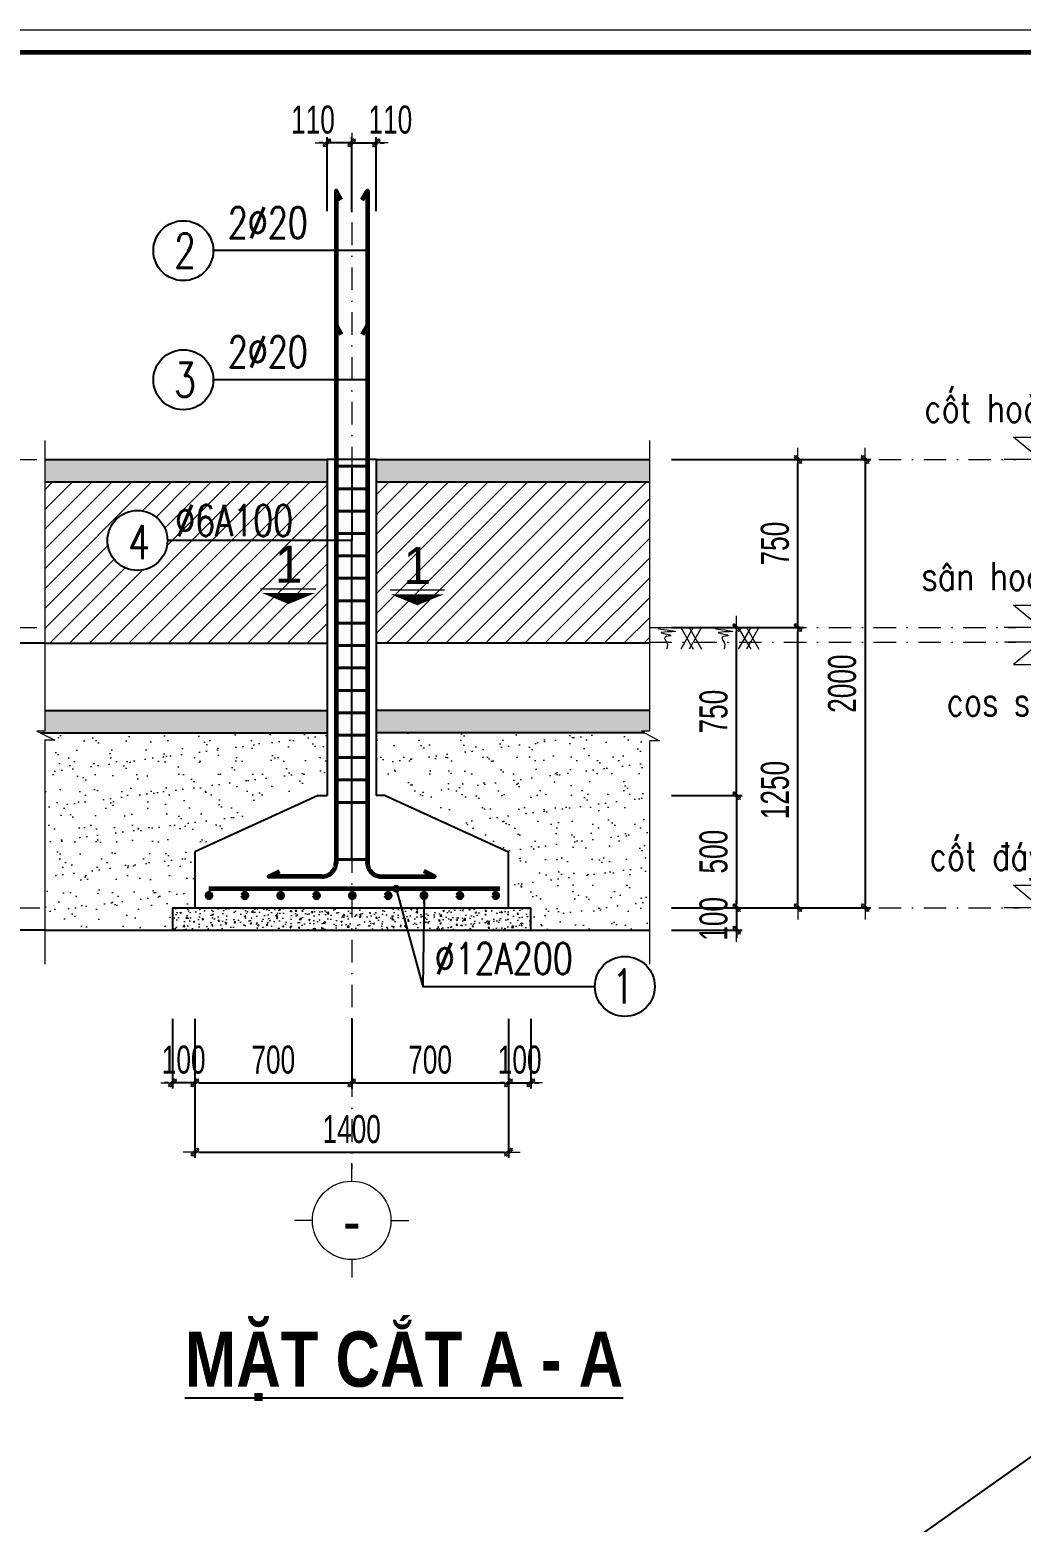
# Model space of a CAD drawing. Header units: millimetres. Extents: x -295047 to 304185, y -728047 to -308748.
# Drawn here: x -138531 to -134106, y -328334 to -321674 of the extents above; entities that cross this region are included whole.
import ezdxf
from ezdxf.enums import TextEntityAlignment as Align

# ---------------------------------------------------------------- set-up
doc = ezdxf.new("R2010")
doc.units = ezdxf.units.MM
doc.header["$MEASUREMENT"] = 0
doc.header["$PDMODE"] = 32
doc.linetypes.add('DASHDOT', pattern=[1, 0.5, -0.25, 0, -0.25])
doc.layers.get('Defpoints').update_dxf_attribs({"color": 1})
doc.layers.add('KCS_Plotter', color=11, linetype='Continuous', plot=False)
for name, color, linetype, lineweight in [('Khungten_LCDI', 7, 'Continuous', 5), ('LC Dim', 8, 'Continuous', 18), ('LC Hatch', 252, 'Continuous', 9), ('LC ISO', 153, 'Continuous', 13), ('LC Khac', 4, 'Continuous', 9), ('LC Net dam2', 6, 'Continuous', 40), ('LC Net dam3', 1, 'Continuous', 60), ('LC Net manh', 219, 'Continuous', 5), ('LC Net thay', 7, 'Continuous', 25), ('LC Net truc', 79, 'DASHDOT', 13), ('LC Text1', 3, 'Continuous', 20), ('LC Text2', 7, 'Continuous', 25)]:
    doc.layers.add(name, color=color, linetype=linetype, lineweight=lineweight)
doc.styles.add('HOATBIF', font='hoatbif.shx', dxfattribs={"width": 0.7})
doc.styles.add('Khungten', font='VHAVAN.TTF', dxfattribs={"width": 0.9, "height": 5000})
doc.styles.add('LC 1', font='VHAVANB.TTF')
doc.styles.add('LC 3', font='vnsimli.shx', dxfattribs={"width": 0.75})
doc.styles.add('LC3', font='VHARIALB.TTF', dxfattribs={"width": 0.8})
doc.styles.add('T1', font='Vnsimli.shx', dxfattribs={"width": 0.8})
doc.styles.add('Title', font='VHBLACK.TTF', dxfattribs={"width": 0.8})
doc.dimstyles.new('1-100(1-50)', dxfattribs={"dimscale": 50, "dimtxt": 2.5, "dimasz": 0.35, "dimexe": 0.5, "dimexo": 0, "dimgap": 0.8, "dimtad": 1, "dimdec": 0, "dimzin": 0, "dimdsep": 46, "dimtxsty": 'HOATBIF', "dimblk1": 'DOT', "dimblk2": 'DOT', "dimsah": 1, "dimcen": -1, "dimdle": 1, "dimclrd": 256, "dimclre": 256, "dimclrt": 4, "dimadec": 3, "dimazin": 2, "dimtfac": 0.333333, "dimtdec": 0, "dimtix": 1, "dimtmove": 2, "dimatfit": 3, "dimldrblk": 'DOT', "dimfxl": 1, "dimtvp": 0.833333, "dimtolj": 1, "dimtzin": 0, "dimarcsym": 0})

# ---------------------------------------------------------------- blocks, each defined once
blk = doc.blocks.new('TIEUDE1')
at = {"layer": 'LC Text2', "color": 7, "style": 'LC 1'}
blk.add_attdef('TIªU§Ò', text='', height=5, dxfattribs=at).set_placement((0, 0), align=Align.BOTTOM_CENTER)
blk.add_attdef('TL', text='', height=3, dxfattribs=at).set_placement((0, -2), align=Align.TOP_CENTER)
blk = doc.blocks.new('Caodo1')
at = {"layer": 'LC Text1'}
blk.add_hatch(color=256, dxfattribs=at).paths.add_polyline_path([(0, 200), (0, 0), (243, 200)])
for p, q in [((0, 0), (0, 200)), ((324, 0), (-324, 0))]:
    blk.add_line(p, q, dxfattribs=at)
blk.add_lwpolyline([(-243, 200), (243, 200), (0, 0), (0, 0)], close=True, dxfattribs=at)
at = {"layer": 'LC Text1', "style": 'T1', "width": 0.8}
blk.add_attdef('%%P0,00', text='', height=250, dxfattribs=at).set_placement((-39, 460), align=Align.MIDDLE_CENTER)
blk = doc.blocks.new('DOT')
at = {"layer": 'LC Dim'}
blk.add_line((-3, 0), (3, 0), dxfattribs=at)
at = {"layer": 'LC Dim', "color": 4}
blk.add_line((-1, -1), (1, 1), dxfattribs=at)
blk.add_lwpolyline([(0.5, 1), (-1, -0.5), (-0.5, -1), (1, 0.5)], close=True, dxfattribs=at)
blk = doc.blocks.new('*D496')
at = {"layer": 'Defpoints', "color": 0, "ltscale": 2, "transparency": 16777216}
for p in [(-137794.5, -326088.3), (-137094.5, -326088.3), (-137094.5, -326373)]:
    blk.add_point(p, dxfattribs=at)
at = {"layer": 'LC Dim', "lineweight": -2, "ltscale": 2, "transparency": 16777216}
for p, q in [((-137794.5, -326088.3), (-137794.5, -326398)), ((-137094.5, -326088.3), (-137094.5, -326398)), ((-137777, -326373), (-137112, -326373))]:
    blk.add_line(p, q, dxfattribs=at)
at = {"layer": 'LC Dim', "lineweight": -2, "ltscale": 2, "transparency": 16777216, "xscale": 17.5, "yscale": 17.5, "zscale": 17.5, "rotation": 180}
blk.add_blockref('DOT', (-137794.5, -326373), dxfattribs=at)
at = {"layer": 'LC Dim', "lineweight": -2, "ltscale": 2, "transparency": 16777216, "xscale": 17.5, "yscale": 17.5, "zscale": 17.5}
blk.add_blockref('DOT', (-137094.5, -326373), dxfattribs=at)
at = {"layer": 'LC Dim', "color": 4, "ltscale": 2, "transparency": 16777216, "insert": (-137444.5, -326270.5), "char_height": 125, "attachment_point": 5, "style": 'HOATBIF'}
blk.add_mtext('\\A1;700', dxfattribs=at)
blk = doc.blocks.new('_Dot')
at = {"color": 0, "linetype": 'ByBlock', "lineweight": -2}
blk.add_line((-0.5, 0), (-1, 0), dxfattribs=at)
at = {"color": 0, "linetype": 'ByBlock', "const_width": 0.5}
blk.add_lwpolyline([(-0.25, 0, 1), (0.25, 0, 1)], format="xyb", close=True, dxfattribs=at)
blk = doc.blocks.new('*D497')
at = {"layer": 'Defpoints', "color": 0, "ltscale": 2, "transparency": 16777216}
for p in [(-137094.5, -326088.3), (-136394.5, -326088.3), (-136394.5, -326373)]:
    blk.add_point(p, dxfattribs=at)
at = {"layer": 'LC Dim', "lineweight": -2, "ltscale": 2, "transparency": 16777216}
for p, q in [((-137094.5, -326088.3), (-137094.5, -326398)), ((-136394.5, -326088.3), (-136394.5, -326398)), ((-137077, -326373), (-136412, -326373))]:
    blk.add_line(p, q, dxfattribs=at)
at = {"layer": 'LC Dim', "lineweight": -2, "ltscale": 2, "transparency": 16777216, "xscale": 17.5, "yscale": 17.5, "zscale": 17.5, "rotation": 180}
blk.add_blockref('DOT', (-137094.5, -326373), dxfattribs=at)
at = {"layer": 'LC Dim', "lineweight": -2, "ltscale": 2, "transparency": 16777216, "xscale": 17.5, "yscale": 17.5, "zscale": 17.5}
blk.add_blockref('DOT', (-136394.5, -326373), dxfattribs=at)
at = {"layer": 'LC Dim', "color": 4, "ltscale": 2, "transparency": 16777216, "insert": (-136744.5, -326270.5), "char_height": 125, "attachment_point": 5, "style": 'HOATBIF'}
blk.add_mtext('\\A1;700', dxfattribs=at)
blk = doc.blocks.new('*D498')
at = {"layer": 'Defpoints', "color": 0, "ltscale": 2, "transparency": 16777216}
for p in [(-137794.5, -326088.3), (-136394.5, -326088.3), (-136394.5, -326682.9)]:
    blk.add_point(p, dxfattribs=at)
at = {"layer": 'LC Dim', "lineweight": -2, "ltscale": 2, "transparency": 16777216}
for p, q in [((-137794.5, -326088.3), (-137794.5, -326707.9)), ((-136394.5, -326088.3), (-136394.5, -326707.9)), ((-137777, -326682.9), (-136412, -326682.9))]:
    blk.add_line(p, q, dxfattribs=at)
at = {"layer": 'LC Dim', "lineweight": -2, "ltscale": 2, "transparency": 16777216, "xscale": 17.5, "yscale": 17.5, "zscale": 17.5, "rotation": 180}
blk.add_blockref('DOT', (-137794.5, -326682.9), dxfattribs=at)
at = {"layer": 'LC Dim', "lineweight": -2, "ltscale": 2, "transparency": 16777216, "xscale": 17.5, "yscale": 17.5, "zscale": 17.5}
blk.add_blockref('DOT', (-136394.5, -326682.9), dxfattribs=at)
at = {"layer": 'LC Dim', "color": 4, "ltscale": 2, "transparency": 16777216, "insert": (-137094.5, -326580.4), "char_height": 125, "attachment_point": 5, "style": 'HOATBIF'}
blk.add_mtext('\\A1;1400', dxfattribs=at)
blk = doc.blocks.new('*D499')
at = {"layer": 'Defpoints', "color": 0, "ltscale": 2, "transparency": 16777216}
for p in [(-137894.5, -326088.3), (-137794.5, -326088.3), (-137894.5, -326373)]:
    blk.add_point(p, dxfattribs=at)
at = {"layer": 'LC Dim', "lineweight": -2, "ltscale": 2, "transparency": 16777216}
for p, q in [((-137894.5, -326088.3), (-137894.5, -326398)), ((-137794.5, -326088.3), (-137794.5, -326398)), ((-137912, -326373), (-137929.5, -326373)), ((-137794.5, -326373), (-137894.5, -326373)), ((-137777, -326373), (-137759.5, -326373))]:
    blk.add_line(p, q, dxfattribs=at)
at = {"layer": 'LC Dim', "lineweight": -2, "ltscale": 2, "transparency": 16777216, "xscale": 17.5, "yscale": 17.5, "zscale": 17.5}
blk.add_blockref('DOT', (-137894.5, -326373), dxfattribs=at)
at = {"layer": 'LC Dim', "lineweight": -2, "ltscale": 2, "transparency": 16777216, "xscale": 17.5, "yscale": 17.5, "zscale": 17.5, "rotation": 180}
blk.add_blockref('DOT', (-137794.5, -326373), dxfattribs=at)
at = {"layer": 'LC Dim', "color": 4, "ltscale": 2, "transparency": 16777216, "insert": (-137844.5, -326270.5), "char_height": 125, "attachment_point": 5, "style": 'HOATBIF'}
blk.add_mtext('\\A1;100', dxfattribs=at)
blk = doc.blocks.new('*D500')
at = {"layer": 'Defpoints', "color": 0, "ltscale": 2, "transparency": 16777216}
for p in [(-136394.5, -326088.3), (-136294.5, -326088.3), (-136294.5, -326373)]:
    blk.add_point(p, dxfattribs=at)
at = {"layer": 'LC Dim', "lineweight": -2, "ltscale": 2, "transparency": 16777216}
for p, q in [((-136394.5, -326088.3), (-136394.5, -326398)), ((-136294.5, -326088.3), (-136294.5, -326398)), ((-136412, -326373), (-136429.5, -326373)), ((-136394.5, -326373), (-136294.5, -326373)), ((-136277, -326373), (-136259.5, -326373))]:
    blk.add_line(p, q, dxfattribs=at)
at = {"layer": 'LC Dim', "lineweight": -2, "ltscale": 2, "transparency": 16777216, "xscale": 17.5, "yscale": 17.5, "zscale": 17.5}
blk.add_blockref('DOT', (-136394.5, -326373), dxfattribs=at)
at = {"layer": 'LC Dim', "lineweight": -2, "ltscale": 2, "transparency": 16777216, "xscale": 17.5, "yscale": 17.5, "zscale": 17.5, "rotation": 180}
blk.add_blockref('DOT', (-136294.5, -326373), dxfattribs=at)
at = {"layer": 'LC Dim', "color": 4, "ltscale": 2, "transparency": 16777216, "insert": (-136344.5, -326270.5), "char_height": 125, "attachment_point": 5, "style": 'HOATBIF'}
blk.add_mtext('\\A1;100', dxfattribs=at)
blk = doc.blocks.new('*D501')
at = {"layer": 'Defpoints', "color": 0, "ltscale": 2, "transparency": 16777216}
for p in [(-136984.5, -322177.4), (-137094.5, -322482.7), (-136984.5, -322482.7)]:
    blk.add_point(p, dxfattribs=at)
at = {"layer": 'LC Dim', "lineweight": -2, "ltscale": 2, "transparency": 16777216}
for p, q in [((-137094.5, -322482.7), (-137094.5, -322152.4)), ((-136984.5, -322482.7), (-136984.5, -322152.4)), ((-137112, -322177.4), (-137129.5, -322177.4)), ((-137094.5, -322177.4), (-136984.5, -322177.4)), ((-136967, -322177.4), (-136949.5, -322177.4))]:
    blk.add_line(p, q, dxfattribs=at)
at = {"layer": 'LC Dim', "lineweight": -2, "ltscale": 2, "transparency": 16777216, "xscale": 17.5, "yscale": 17.5, "zscale": 17.5}
blk.add_blockref('DOT', (-137094.5, -322177.4), dxfattribs=at)
at = {"layer": 'LC Dim', "lineweight": -2, "ltscale": 2, "transparency": 16777216, "xscale": 17.5, "yscale": 17.5, "zscale": 17.5, "rotation": 180}
blk.add_blockref('DOT', (-136984.5, -322177.4), dxfattribs=at)
at = {"layer": 'LC Dim', "color": 4, "ltscale": 2, "transparency": 16777216, "insert": (-136921.8, -322074.9), "char_height": 125, "attachment_point": 5, "style": 'HOATBIF'}
blk.add_mtext('\\A1;110', dxfattribs=at)
blk = doc.blocks.new('*D502')
at = {"layer": 'Defpoints', "color": 0, "ltscale": 2, "transparency": 16777216}
for p in [(-137204.5, -322177.4), (-137204.5, -322482.7), (-137094.5, -322482.7)]:
    blk.add_point(p, dxfattribs=at)
at = {"layer": 'LC Dim', "lineweight": -2, "ltscale": 2, "transparency": 16777216}
for p, q in [((-137204.5, -322482.7), (-137204.5, -322152.4)), ((-137094.5, -322482.7), (-137094.5, -322152.4)), ((-137222, -322177.4), (-137239.5, -322177.4)), ((-137094.5, -322177.4), (-137204.5, -322177.4)), ((-137077, -322177.4), (-137059.5, -322177.4))]:
    blk.add_line(p, q, dxfattribs=at)
at = {"layer": 'LC Dim', "lineweight": -2, "ltscale": 2, "transparency": 16777216, "xscale": 17.5, "yscale": 17.5, "zscale": 17.5}
blk.add_blockref('DOT', (-137204.5, -322177.4), dxfattribs=at)
at = {"layer": 'LC Dim', "lineweight": -2, "ltscale": 2, "transparency": 16777216, "xscale": 17.5, "yscale": 17.5, "zscale": 17.5, "rotation": 180}
blk.add_blockref('DOT', (-137094.5, -322177.4), dxfattribs=at)
at = {"layer": 'LC Dim', "color": 4, "ltscale": 2, "transparency": 16777216, "insert": (-137267.2, -322074.9), "char_height": 125, "attachment_point": 5, "style": 'HOATBIF'}
blk.add_mtext('\\A1;110', dxfattribs=at)
blk = doc.blocks.new('*U491')
at = {"layer": 'LC Net dam2', "ltscale": 2}
blk.add_line((-70, 0), (70, 0), dxfattribs=at)
blk = doc.blocks.new('*U492')
at = {"layer": 'LC Net truc', "color": 0, "linetype": 'ByBlock', "lineweight": -2}
for p in [(0, 0), (0, -100), (0, -200), (0, -300), (0, -400), (0, -500), (0, -600), (0, -700), (0, -800), (0, -900), (0, -1000), (0, -1100)]:
    blk.add_blockref('*U491', p, dxfattribs=at)
at = {"layer": 'LC Net truc', "color": 0, "linetype": 'ByBlock', "lineweight": -2, "transparency": 16777216}
for p in [(0, -1200), (0, -1300), (0, -1400), (0, -1500)]:
    blk.add_blockref('*U491', p, dxfattribs=at)
blk = doc.blocks.new('theptron1')
at = {"layer": 'LC Net dam3'}
for p, q in [((-0.5, 0), (0.5, 0)), ((-0.35, 0.35), (0.35, -0.35)), ((0.35, 0.35), (-0.35, -0.35)), ((0, 0.5), (0, -0.5))]:
    blk.add_line(p, q, dxfattribs=at)
blk.add_circle((0, 0), 0.5, dxfattribs=at)
blk = doc.blocks.new('*U493')
at = {"layer": 'LC Dim', "xscale": 19.6923076923333, "yscale": 19.6923076923333, "zscale": 19.6923076923333}
blk.add_blockref('theptron1', (0, 0), dxfattribs=at)
blk = doc.blocks.new('*U494')
at = {"layer": 'LC Dim', "color": 0, "linetype": 'ByBlock', "lineweight": -2}
for p in [(0, 0), (160, 0), (320, 0), (480, 0), (640, 0), (800, 0), (960, 0), (1120, 0)]:
    blk.add_blockref('*U493', p, dxfattribs=at)
at = {"layer": 'LC Dim', "color": 0, "linetype": 'ByBlock', "lineweight": -2, "transparency": 16777216}
blk.add_blockref('*U493', (1280, 0), dxfattribs=at)
blk = doc.blocks.new('*D503')
at = {"layer": 'Defpoints', "color": 0, "ltscale": 2, "transparency": 16777216}
for p in [(-138701.6, -325591.5), (-138981.3, -325691.5), (-138464, -325691.5)]:
    blk.add_point(p, dxfattribs=at)
at = {"layer": 'LC Dim', "lineweight": -2, "ltscale": 2, "transparency": 16777216}
for p, q in [((-138981.3, -325574), (-138981.3, -325556.5)), ((-138701.6, -325591.5), (-139006.3, -325591.5)), ((-138981.3, -325591.5), (-138981.3, -325691.5)), ((-138464, -325691.5), (-139006.3, -325691.5)), ((-138981.3, -325709), (-138981.3, -325726.5))]:
    blk.add_line(p, q, dxfattribs=at)
at = {"layer": 'LC Dim', "lineweight": -2, "ltscale": 2, "transparency": 16777216, "xscale": 17.5, "yscale": 17.5, "zscale": 17.5}
for p, rotation in [((-138981.3, -325591.5), 270), ((-138981.3, -325691.5), 90)]:
    blk.add_blockref('DOT', p, dxfattribs=dict(at, rotation=rotation))
at = {"layer": 'LC Dim', "color": 4, "ltscale": 2, "transparency": 16777216, "insert": (-139237.5, -325645.6), "char_height": 125, "attachment_point": 5, "rotation": 90, "style": 'HOATBIF'}
blk.add_mtext('\\A1;100', dxfattribs=at)
blk = doc.blocks.new('*D505')
at = {"layer": 'Defpoints', "color": 0, "ltscale": 2, "transparency": 16777216}
for p in [(-138981.3, -324341.5), (-138582.5, -324341.5), (-138464, -324411.5)]:
    blk.add_point(p, dxfattribs=at)
at = {"layer": 'LC Dim', "lineweight": -2, "ltscale": 2, "transparency": 16777216}
for p, q in [((-138582.5, -324341.5), (-139006.3, -324341.5)), ((-138981.3, -324324), (-138981.3, -324306.5)), ((-138981.3, -324411.5), (-138981.3, -324341.5)), ((-138464, -324411.5), (-139006.3, -324411.5)), ((-138981.3, -324429), (-138981.3, -324446.5))]:
    blk.add_line(p, q, dxfattribs=at)
at = {"layer": 'LC Dim', "lineweight": -2, "ltscale": 2, "transparency": 16777216, "xscale": 17.5, "yscale": 17.5, "zscale": 17.5}
for p, rotation in [((-138981.3, -324341.5), 270), ((-138981.3, -324411.5), 90)]:
    blk.add_blockref('DOT', p, dxfattribs=dict(at, rotation=rotation))
at = {"layer": 'LC Dim', "color": 4, "ltscale": 2, "transparency": 16777216, "insert": (-139083.8, -324350.5), "char_height": 125, "attachment_point": 5, "rotation": 90, "style": 'HOATBIF'}
blk.add_mtext('\\A1;70', dxfattribs=at)
blk = doc.blocks.new('*D512')
at = {"layer": 'Defpoints', "color": 0, "ltscale": 2, "transparency": 16777216}
for p in [(-135667.4, -325591.5), (-135667.4, -325691.5), (-135376.1, -325691.5)]:
    blk.add_point(p, dxfattribs=at)
at = {"layer": 'LC Dim', "lineweight": -2, "ltscale": 2, "transparency": 16777216}
for p, q in [((-135376.1, -325574), (-135376.1, -325556.5)), ((-135667.4, -325591.5), (-135351.1, -325591.5)), ((-135376.1, -325591.5), (-135376.1, -325691.5)), ((-135667.4, -325691.5), (-135351.1, -325691.5)), ((-135376.1, -325709), (-135376.1, -325726.5))]:
    blk.add_line(p, q, dxfattribs=at)
at = {"layer": 'LC Dim', "lineweight": -2, "ltscale": 2, "transparency": 16777216, "xscale": 17.5, "yscale": 17.5, "zscale": 17.5}
for p, rotation in [((-135376.1, -325591.5), 270), ((-135376.1, -325691.5), 90)]:
    blk.add_blockref('DOT', p, dxfattribs=dict(at, rotation=rotation))
at = {"layer": 'LC Dim', "color": 4, "ltscale": 2, "transparency": 16777216, "insert": (-135478.6, -325641.5), "char_height": 125, "attachment_point": 5, "rotation": 90, "style": 'HOATBIF'}
blk.add_mtext('\\A1;100', dxfattribs=at)
blk = doc.blocks.new('*D513')
at = {"layer": 'Defpoints', "color": 0, "ltscale": 2, "transparency": 16777216}
for p in [(-135667.4, -325091.5), (-135667.4, -325591.5), (-135376.1, -325591.5)]:
    blk.add_point(p, dxfattribs=at)
at = {"layer": 'LC Dim', "lineweight": -2, "ltscale": 2, "transparency": 16777216}
for p, q in [((-135667.4, -325091.5), (-135351.1, -325091.5)), ((-135376.1, -325109), (-135376.1, -325574)), ((-135667.4, -325591.5), (-135351.1, -325591.5))]:
    blk.add_line(p, q, dxfattribs=at)
at = {"layer": 'LC Dim', "lineweight": -2, "ltscale": 2, "transparency": 16777216, "xscale": 17.5, "yscale": 17.5, "zscale": 17.5}
for p, rotation in [((-135376.1, -325091.5), 90), ((-135376.1, -325591.5), 270)]:
    blk.add_blockref('DOT', p, dxfattribs=dict(at, rotation=rotation))
at = {"layer": 'LC Dim', "color": 4, "ltscale": 2, "transparency": 16777216, "insert": (-135478.6, -325341.5), "char_height": 125, "attachment_point": 5, "rotation": 90, "style": 'HOATBIF'}
blk.add_mtext('\\A1;500', dxfattribs=at)
blk = doc.blocks.new('*D514')
at = {"layer": 'Defpoints', "color": 0, "ltscale": 2, "transparency": 16777216}
for p in [(-135667.4, -324341.5), (-135102.1, -324341.5), (-135667.4, -325591.5)]:
    blk.add_point(p, dxfattribs=at)
at = {"layer": 'LC Dim', "lineweight": -2, "ltscale": 2, "transparency": 16777216}
for p, q in [((-135667.4, -324341.5), (-135077.1, -324341.5)), ((-135102.1, -325574), (-135102.1, -324359)), ((-135667.4, -325591.5), (-135077.1, -325591.5))]:
    blk.add_line(p, q, dxfattribs=at)
at = {"layer": 'LC Dim', "lineweight": -2, "ltscale": 2, "transparency": 16777216, "xscale": 17.5, "yscale": 17.5, "zscale": 17.5}
for p, rotation in [((-135102.1, -324341.5), 90), ((-135102.1, -325591.5), 270)]:
    blk.add_blockref('DOT', p, dxfattribs=dict(at, rotation=rotation))
at = {"layer": 'LC Dim', "color": 4, "ltscale": 2, "transparency": 16777216, "insert": (-135204.6, -325066.5), "char_height": 125, "attachment_point": 5, "rotation": 90, "style": 'HOATBIF'}
blk.add_mtext('\\A1;1250', dxfattribs=at)
blk = doc.blocks.new('*D515')
at = {"layer": 'Defpoints', "color": 0, "ltscale": 2, "transparency": 16777216}
for p in [(-135667.4, -323591.5), (-135102.1, -323591.5), (-135667.4, -324341.5)]:
    blk.add_point(p, dxfattribs=at)
at = {"layer": 'LC Dim', "lineweight": -2, "ltscale": 2, "transparency": 16777216}
for p, q in [((-135667.4, -323591.5), (-135077.1, -323591.5)), ((-135102.1, -324324), (-135102.1, -323609)), ((-135667.4, -324341.5), (-135077.1, -324341.5))]:
    blk.add_line(p, q, dxfattribs=at)
at = {"layer": 'LC Dim', "lineweight": -2, "ltscale": 2, "transparency": 16777216, "xscale": 17.5, "yscale": 17.5, "zscale": 17.5}
for p, rotation in [((-135102.1, -323591.5), 90), ((-135102.1, -324341.5), 270)]:
    blk.add_blockref('DOT', p, dxfattribs=dict(at, rotation=rotation))
at = {"layer": 'LC Dim', "color": 4, "ltscale": 2, "transparency": 16777216, "insert": (-135204.6, -323966.5), "char_height": 125, "attachment_point": 5, "rotation": 90, "style": 'HOATBIF'}
blk.add_mtext('\\A1;750', dxfattribs=at)
blk = doc.blocks.new('mat dat')
at = {"layer": 'LC Net manh'}
for p, q in [((2, 0), (3.73, -3)), ((3.73, 0), (2, -3)), ((3.15, 0), (4.88, -3)), ((4.88, 0), (3.15, -3))]:
    blk.add_line(p, q, dxfattribs=at)
blk.add_spline([(0, 0), (-1.21, -0.12), (1.21, -0.52), (-0.75, -0.75), (0.58, -1.1), (-0.23, -1.33), (0.06, -2.19), (0, -3)], degree=3, dxfattribs=at)
blk = doc.blocks.new('*U495')
at = {"layer": 'LC Khac', "xscale": 32.00000000005184, "yscale": 32.00000000005184, "zscale": 32.00000000005184}
blk.add_blockref('mat dat', (-56.7, 48), dxfattribs=at)
blk = doc.blocks.new('*U490')
at = {"layer": 'LC Dim', "color": 0, "linetype": 'ByBlock', "lineweight": -2}
for p in [(0, 0), (256, 0)]:
    blk.add_blockref('*U495', p, dxfattribs=at)
blk = doc.blocks.new('*D516')
at = {"layer": 'Defpoints', "color": 0, "ltscale": 2, "transparency": 16777216}
for p in [(-135667.4, -324341.5), (-135376.1, -324341.5), (-135667.4, -325091.5)]:
    blk.add_point(p, dxfattribs=at)
at = {"layer": 'LC Dim', "lineweight": -2, "ltscale": 2, "transparency": 16777216}
for p, q in [((-135667.4, -324341.5), (-135351.1, -324341.5)), ((-135376.1, -325074), (-135376.1, -324359)), ((-135667.4, -325091.5), (-135351.1, -325091.5))]:
    blk.add_line(p, q, dxfattribs=at)
at = {"layer": 'LC Dim', "lineweight": -2, "ltscale": 2, "transparency": 16777216, "xscale": 17.5, "yscale": 17.5, "zscale": 17.5}
for p, rotation in [((-135376.1, -324341.5), 90), ((-135376.1, -325091.5), 270)]:
    blk.add_blockref('DOT', p, dxfattribs=dict(at, rotation=rotation))
at = {"layer": 'LC Dim', "color": 4, "ltscale": 2, "transparency": 16777216, "insert": (-135478.6, -324716.5), "char_height": 125, "attachment_point": 5, "rotation": 90, "style": 'HOATBIF'}
blk.add_mtext('\\A1;750', dxfattribs=at)
blk = doc.blocks.new('*D517')
at = {"layer": 'Defpoints', "color": 0, "ltscale": 2, "transparency": 16777216}
for p in [(-135667.4, -323591.5), (-135667.4, -325591.5), (-134802.3, -325591.5)]:
    blk.add_point(p, dxfattribs=at)
at = {"layer": 'LC Dim', "lineweight": -2, "ltscale": 2, "transparency": 16777216}
for p, q in [((-135667.4, -323591.5), (-134777.3, -323591.5)), ((-134802.3, -323609), (-134802.3, -325574)), ((-135667.4, -325591.5), (-134777.3, -325591.5))]:
    blk.add_line(p, q, dxfattribs=at)
at = {"layer": 'LC Dim', "lineweight": -2, "ltscale": 2, "transparency": 16777216, "xscale": 17.5, "yscale": 17.5, "zscale": 17.5}
for p, rotation in [((-134802.3, -323591.5), 90), ((-134802.3, -325591.5), 270)]:
    blk.add_blockref('DOT', p, dxfattribs=dict(at, rotation=rotation))
at = {"layer": 'LC Dim', "color": 4, "ltscale": 2, "transparency": 16777216, "insert": (-134904.8, -324591.5), "char_height": 125, "attachment_point": 5, "rotation": 90, "style": 'HOATBIF'}
blk.add_mtext('\\A1;2000', dxfattribs=at)
blk = doc.blocks.new('TTRUC')
at = {"layer": 'LC ISO'}
for p, q in [((0, 6.95), (0, 10.13)), ((-6.95, 0), (-10.13, 0)), ((6.95, 0), (10.13, 0)), ((0, -6.95), (0, -10.13))]:
    blk.add_line(p, q, dxfattribs=at)
at = {"layer": 'LC Net manh'}
blk.add_circle((0, 0), 6.95, dxfattribs=at)
blk = doc.blocks.new('lcdi fix')
at = {"layer": 'Defpoints', "lineweight": 0}
blk.add_lwpolyline([(-1200, -14850), (-1200, 14850), (40800, 14850), (40800, -14850)], close=True, dxfattribs=at)
at = {"layer": 'Khungten_LCDI', "color": 5, "lineweight": 60}
blk.add_lwpolyline([(0, -14650), (0, 14650), (40600, 14650), (40600, -14650)], close=True, dxfattribs=at)
at = {"color": 7, "style": 'Khungten', "width": 0.8}
for tag, p in [('REVISION', (39499, -10746)), ('NGAYHT', (39546, -11609))]:
    blk.add_attdef(tag, text='', height=200, dxfattribs=at).set_placement(p, align=Align.CENTER)
at = {"layer": 'LC Text1', "style": 'Title', "width": 1.485915}
for tag, p, p2 in [('TENBANVE1', (36913, -8886), (40339, -8886)), ('TENBANVE2', (36913, -9562), (40339, -9562))]:
    blk.add_attdef(tag, text='', height=250, dxfattribs=at).set_placement(p, p2, align=Align.FIT)
at = {"layer": 'LC Text1', "style": 'Title', "width": 0.7}
blk.add_attdef('SOBANVE', text='', height=250, dxfattribs=at).set_placement((39562, -13896), align=Align.CENTER)

msp = doc.modelspace()

# ---------------------------------------------------------------- hatches: boundary and pattern name
at = {"layer": 'LC Hatch', "ltscale": 2}
h = msp.add_hatch(dxfattribs=at)
h.set_pattern_fill('AR-CONC', color=256, scale=10, style=0)
h.set_pattern_definition([(50, (0, 0), (71.726018, -6.2752135), [7.5, -82.5]), (355, (0, 0), (-13.875133, 75.219213), [6, -66]), (100.4514, (5.98, -0.52), (57.850938, 68.943954), [6.374019, -70.114211]), (46.1842, (0, 20), (106.724105, -16.551901), [11.25, -123.75]), (96.6356, (8.89, 18.62), (93.46627, 97.411787), [9.56103, -105.1713]), (351.1842, (0, 20), (93.466195, 97.41186), [9, -99]), (21, (10, 15), (59.690705, -40.261889), [7.5, -82.5]), (326, (10, 15), (24.331533, 72.515005), [6, -66]), (71.4514, (14.974, 11.645), (84.022263, 32.25305), [6.374019, -70.114211]), (37.5, (0, 0), (1.2159855, 33.2893854), [0, -65.2, 0, -67, 0, -66.25]), (7.5, (0, 0), (26.3069537, 39.4411712), [0, -38.2, 0, -63.7, 0, -25.25]), (327.5, (-22.3, 0), (53.3822436, -2.2554872), [0, -25, 0, -78, 0, -103.5]), (317.5, (-32.3, 0), (58.318617, 10.010498), [0, -32.5, 0, -51.8, 0, -73.5])])
h.paths.add_polyline_path([(-137204.5, -323591.5), (-138464, -323591.5), (-138464, -323691.5), (-137204.5, -323691.5)])
h.paths.add_polyline_path([(-135765, -323591.5), (-136984.5, -323591.5), (-136984.5, -323691.5), (-135765, -323691.5)])
h.paths.add_polyline_path([(-137204.5, -324711.5), (-138464, -324711.5), (-138464, -324803.5), (-138499.5, -324803.5), (-138483.7, -324811.5), (-137204.5, -324811.5)])
h.paths.add_polyline_path([(-135765, -324711.5), (-136984.5, -324711.5), (-136984.5, -324811.5), (-135785.8, -324811.5), (-135800.5, -324803.5), (-135765, -324803.5)])
h = msp.add_hatch(dxfattribs=at)
h.set_pattern_fill('ANSI31', color=256, scale=500)
h.paths.add_polyline_path([(-137204.5, -323691.5), (-138464, -323691.5), (-138464, -324411.5), (-137204.5, -324411.5)])
h.paths.add_polyline_path([(-138184.8, -323952.6, -1), (-137917.3, -323952.6, -1)], flags=16)
h.paths.add_polyline_path([(-135765, -323691.5), (-136984.5, -323691.5), (-136984.5, -324411.5), (-135765, -324411.5)])
h.paths.add_polyline_path([(-138122.6, -324074.7), (-137964.4, -324074.7), (-137964.4, -323845.5), (-138122.6, -323845.5)], flags=24)
h.paths.add_polyline_path([(-137917.1, -323967.3), (-137312, -323967.3), (-137312, -323759), (-137917.1, -323759)], flags=24)
h.paths.add_polyline_path([(-137479.9, -324181.9), (-137272.3, -324181.9), (-137272.3, -323934.4), (-137479.9, -323934.4)], flags=24)
h.paths.add_polyline_path([(-136905.3, -324187.5), (-136697.8, -324187.5), (-136697.8, -323940), (-136905.3, -323940)], flags=24)
h = msp.add_hatch(dxfattribs=at)
h.set_pattern_fill('AR-SAND', color=256, scale=60)
h.set_pattern_definition([(37.5, (0, -100), (-3.779601, 115.609426), [0, -91.2, 0, -102, 0, -97.5]), (7.5, (0, -100), (106.1866, 169.328764), [0, -49.2, 0, -82.2, 0, -31.5]), (327.5, (-73.8, -100), (186.848512, 0.339543), [0, -30, 0, -108, 0, -141]), (317.5, (-73.8, -100), (180.367596, 52.660534), [0, -15, 0, -70.8, 0, -81])])
h.paths.add_polyline_path([(-137794.5, -325341.5), (-137244.5, -324991.5), (-137204.5, -324991.5), (-137204.5, -324811.5), (-138483.7, -324811.5), (-138419, -324844.5), (-138464, -324844.5), (-138464, -325691.5), (-138450.1, -325691.5), (-137894.5, -325691.5), (-137894.5, -325591.5), (-137794.5, -325591.5)])
h.paths.add_polyline_path([(-136394.5, -325341.5), (-136394.5, -325591.5), (-136294.5, -325591.5), (-136294.5, -325691.5), (-135765, -325691.5), (-135765, -324847.5), (-135720, -324847.5), (-135785.8, -324811.5), (-136984.5, -324811.5), (-136984.5, -324991.5), (-136944.5, -324991.5)])
h = msp.add_hatch(dxfattribs=at)
h.set_pattern_fill('AR-CONC', color=256, scale=10, style=0)
h.set_pattern_definition([(50, (-235381.02, -147632.11), (71.726018, -6.275213), [7.5, -82.5]), (355, (-235381.02, -147632.11), (-13.875133, 75.219213), [6, -66]), (100.4514, (-235375.046, -147632.63), (57.850938, 68.943954), [6.37402, -70.11421]), (46.1842, (-235381.02, -147612.11), (106.724105, -16.5519), [11.25, -123.75]), (96.6356, (-235372.13, -147613.49), (93.46627, 97.411787), [9.56103, -105.1713]), (351.1842, (-235381.02, -147612.11), (93.466195, 97.41186), [9, -99]), (21, (-235371.02, -147617.11), (59.690705, -40.261889), [7.5, -82.5]), (326, (-235371.02, -147617.11), (24.331533, 72.515005), [6, -66]), (71.4514, (-235366.05, -147620.464), (84.022263, 32.25305), [6.37402, -70.11421]), (37.5, (-235381.023, -147632.11), (1.2159855, 33.2893854), [0, -65.2, 0, -67, 0, -66.25]), (7.5, (-235381.023, -147632.11), (26.306954, 39.441171), [0, -38.2, 0, -63.7, 0, -25.25]), (327.5, (-235403.323, -147632.11), (53.3822436, -2.255487), [0, -25, 0, -78, 0, -103.5]), (317.5, (-235413.323, -147632.11), (58.318617, 10.010498), [0, -32.5, 0, -51.8, 0, -73.5])])
h.paths.add_polyline_path([(-136294.5, -325591.5), (-137894.5, -325591.5), (-137894.5, -325691.5), (-136294.5, -325691.5)])

# ---------------------------------------------------------------- linework, layer by layer
at = {"layer": 'KCS_Plotter', "ltscale": 2}
msp.add_line((-146055, -336523.5), (-125055, -321673.5), dxfattribs=at)
at = {"layer": 'LC Khac', "color": 1, "ltscale": 2}
for p, q in [((-137254.8, -324169.2), (-137502, -324169.2)), ((-136680.2, -324174.9), (-136922.9, -324174.9))]:
    msp.add_line(p, q, dxfattribs=at)
for points in [[(-137376.1, -324236.2, 0, 235.7, 0), (-137376.1, -324187.5, 137.5, 137.5, 0)], [(-136801.5, -324241.9, 0, 235.7, 0), (-136801.5, -324193.2, 137.5, 137.5, 0)]]:
    msp.add_lwpolyline(points, format="xyseb", dxfattribs=at)
at = {"layer": 'LC Net dam2'}
msp.add_line((-137164.5, -325376), (-137024.5, -325376), dxfattribs=at)
at = {"layer": 'LC Net dam3'}
for p, q in [((-137164.5, -322991.5), (-137141.7, -323032.6)), ((-137024.5, -322991.5), (-137047.4, -323032.6)), ((-136432.6, -325507.3), (-137731.7, -325507.3))]:
    msp.add_line(p, q, dxfattribs=at)
for points in [[(-137141.7, -322432.6), (-137164.5, -322391.5), (-137164.5, -325394.7)], [(-137047.4, -322432.6), (-137024.5, -322391.5), (-137024.5, -325394.7)], [(-137227.1, -325452.7), (-137464.8, -325452.7), (-137417.2, -325429.2)], [(-136962, -325452.7), (-136724.3, -325452.7), (-136771.9, -325429.2)]]:
    msp.add_lwpolyline(points, dxfattribs=at)
for centre, start, end in [((-137227.2, -325389.8), 270.12425, 4.49016), ((-136961.8, -325389.8), 175.50984, 269.87575)]:
    msp.add_arc(centre, 62.9, start, end, dxfattribs=at)
at = {"layer": 'LC Net manh', "ltscale": 2}
for points in [[(-138464, -323506.1), (-138464, -324803.5), (-138499.5, -324803.5), (-138419, -324844.5), (-138464, -324844.5), (-138464, -325844.3)], [(-135765, -323506.1), (-135765, -324803.5), (-135800.5, -324803.5), (-135720, -324847.5), (-135765, -324847.5), (-135765, -325844.3)]]:
    msp.add_lwpolyline(points, dxfattribs=at)
at = {"layer": 'LC Net thay', "linetype": 'Continuous', "ltscale": 1000}
for p, q in [((-138464, -323591.5), (-137204.5, -323591.5)), ((-138464, -323591.5), (-137204.5, -323591.5)), ((-136984.5, -323591.5), (-137204.5, -323591.5)), ((-137204.5, -323591.5), (-137204.5, -325091.5)), ((-136984.5, -323591.5), (-136984.5, -325091.5)), ((-136984.5, -323591.5), (-135765, -323591.5)), ((-136984.5, -323591.5), (-135765, -323591.5)), ((-138464, -323691.5), (-137204.5, -323691.5)), ((-136984.5, -323691.5), (-135765, -323691.5)), ((-138464, -324411.5), (-137204.5, -324411.5)), ((-135765, -324411.5), (-136984.5, -324411.5)), ((-138464, -324711.5), (-137204.5, -324711.5)), ((-135765, -324711.5), (-136984.5, -324711.5)), ((-138483.7, -324811.5), (-137204.5, -324811.5)), ((-135785.8, -324811.5), (-136984.5, -324811.5)), ((-137244.5, -325091.5), (-137794.5, -325341.5)), ((-137244.5, -325091.5), (-137204.5, -325091.5)), ((-136944.5, -325091.5), (-136984.5, -325091.5)), ((-136944.5, -325091.5), (-136394.5, -325341.5)), ((-137794.5, -325341.5), (-137794.5, -325591.5)), ((-136394.5, -325591.5), (-136394.5, -325341.5)), ((-137894.5, -325591.5), (-136294.5, -325591.5)), ((-137894.5, -325591.5), (-137894.5, -325691.5)), ((-137794.5, -325591.5), (-136394.5, -325591.5)), ((-136294.5, -325691.5), (-136294.5, -325591.5)), ((-138464, -325691.5), (-135765, -325691.5)), ((-137894.5, -325691.5), (-136294.5, -325691.5)), ((-137894.5, -325691.5), (-136494.5, -325691.5))]:
    msp.add_line(p, q, dxfattribs=at)
at = {"layer": 'LC Net truc', "ltscale": 200}
for p, q in [((-137094.5, -322133.8), (-137094.5, -326757.5)), ((-139800.8, -323591.5), (-138464, -323591.5)), ((-135541.3, -323591.5), (-134129.4, -323591.5)), ((-139800.8, -324341.5), (-138464, -324341.5)), ((-139800.8, -324341.5), (-138464, -324341.5)), ((-135765, -324341.5), (-134129.4, -324341.5)), ((-139800.8, -324411.5), (-138464, -324411.5)), ((-135765, -324406.5), (-134129.4, -324406.5)), ((-139786.9, -325591.5), (-138450.1, -325591.5)), ((-135541.3, -325591.5), (-134115.5, -325591.5))]:
    msp.add_line(p, q, dxfattribs=at)
at = {"layer": 'LC Text2', "ltscale": 100}
for centre in [(-137846, -322659), (-137846, -323235.5), (-138051, -323952.6), (-135875.1, -325943.1)]:
    msp.add_circle(centre, 133.8, dxfattribs=at)

# ---------------------------------------------------------------- block references
at = {"layer": 'LC Dim'}
msp.add_blockref('*U490', (-135632, -324389.5), dxfattribs=at)
at = {"layer": 'LC Dim', "extrusion": (0, 0, -1), "zscale": -1, "rotation": 180}
msp.add_blockref('*U494', (137731.6, -325537.3), dxfattribs=at)
at = {"layer": 'LC ISO', "xscale": 25.19610424696835, "yscale": 25.19610424696835, "zscale": 25.19610424696835}
msp.add_blockref('TTRUC', (-137094.5, -326987.3), dxfattribs=at)
at = {"layer": 'LC Net thay', "xscale": 0.5000000000000013, "yscale": 0.5000000000000013, "zscale": 0.5000000000000013}
msp.add_blockref('lcdi fix', (-145455, -329098.5), dxfattribs=at)
at = {"layer": 'LC Net truc', "xscale": -1}
msp.add_blockref('*U492', (-137094.5, -323621.5), dxfattribs=at)
at = {"layer": 'LC Text1'}
ref = msp.add_blockref('Caodo1', (-134019.3, -323591.5), dxfattribs=dict(at, xscale=0.5, yscale=0.5, zscale=0.5))
ref.add_attrib('%%P0,00', 'cèt hoµn thiÖn', dxfattribs={"layer": 'LC Text2', "height": 125, "style": 'T1', "width": 0.8}).set_placement((-134038.9, -323361.7), align=Align.MIDDLE_CENTER)
ref = msp.add_blockref('Caodo1', (-134019.3, -324341.5), dxfattribs=dict(at, xscale=0.5, yscale=0.5, zscale=0.5))
ref.add_attrib('%%P0,00', 's©n hoµn thiÖn', dxfattribs={"layer": 'LC Text2', "height": 125, "style": 'T1', "width": 0.8}).set_placement((-134038.9, -324111.7), align=Align.MIDDLE_CENTER)
ref = msp.add_blockref('Caodo1', (-134018.5, -324406.5), dxfattribs=dict(at, xscale=-0.5, yscale=0.5, zscale=0.5, rotation=180))
ref.add_attrib('%%P0,00', 'cos san lÊp', dxfattribs={"layer": 'LC Text2', "height": 125, "style": 'T1', "width": 0.8}).set_placement((-134038, -324672), align=Align.MIDDLE_CENTER)
ref = msp.add_blockref('Caodo1', (-134019.3, -325591.5), dxfattribs=dict(at, xscale=0.5, yscale=0.5, zscale=0.5))
ref.add_attrib('%%P0,00', 'cèt ®¸y mãng', dxfattribs={"layer": 'LC Text2', "height": 125, "style": 'T1', "width": 0.8}).set_placement((-134038.9, -325361.7), align=Align.MIDDLE_CENTER)
at = {"layer": 'LC Text2'}
ref = msp.add_blockref('TIEUDE1', (-136860.8, -327803.4), dxfattribs=dict(at, xscale=50.00000000009664, yscale=50.00000000009664, zscale=50.00000000009664))
ref.add_attrib('TIªU§Ò', '%%UmÆt c¾t A - A', dxfattribs={"color": 7, "height": 246.221, "style": 'LC3', "width": 0.8}).set_placement((-136860.8, -327803.4), align=Align.BOTTOM_CENTER)

# ---------------------------------------------------------------- texts
at = {"ltscale": 2, "style": 'LC 1'}
for p in [(-137376.1, -324058.1), (-136801.5, -324063.8)]:
    msp.add_attdef('1', text='B', height=165, dxfattribs=at).set_placement(p, align=Align.MIDDLE_CENTER)
at = {"layer": 'LC Text1', "ltscale": 0.2, "style": 'LC 1', "width": 0.9}
msp.add_text('-', height=197.3, dxfattribs=at).set_placement((-137094.5, -327147.8), align=Align.BOTTOM_CENTER)
at = {"layer": 'LC Text2', "linetype": 'ByBlock', "style": 'LC 3', "width": 0.75}
for s, p in [('2%%C20', (-137647.8, -322603.6)), ('2%%C20', (-137647.8, -323180.1)), ('%%C6A100', (-137882.4, -323932.6)), ('%%C12A200', (-136723.5, -325887.6))]:
    msp.add_text(s, height=138.89, dxfattribs=at).set_placement(p)
at = {"layer": 'LC Text2', "ltscale": 100, "style": 'LC 3', "width": 0.75}
for s, p in [('2', (-137838.5, -322659)), ('3', (-137838.5, -323235.5)), ('4', (-138043.5, -323960.1)), ('1', (-135882.7, -325943.1))]:
    msp.add_text(s, height=152.8, dxfattribs=at).set_placement(p, align=Align.MIDDLE_CENTER)

# ---------------------------------------------------------------- dimensions: what is measured, and where the dimension line sits
at = {"layer": 'LC Dim', "ltscale": 2}
for base, p1, p2, angle, picture, middle in [((-137204.5, -322177.4), (-137094.5, -322482.7), (-137204.5, -322482.7), 180, '*D502', (-137267.2, -322074.9)), ((-138981.3, -324341.5), (-138464, -324411.5), (-138582.5, -324341.5), 90, '*D505', (-139083.8, -324350.5)), ((-135102.1, -324341.5), (-135667.4, -325591.5), (-135667.4, -324341.5), 90, '*D514', (-135204.6, -325066.5)), ((-138981.3, -325691.5), (-138701.6, -325591.5), (-138464, -325691.5), 90, '*D503', (-139237.5, -325645.6))]:
    dim = msp.add_linear_dim(base=base, p1=p1, p2=p2, angle=angle, dimstyle='1-100(1-50)', dxfattribs=at)
    dim.commit()
    dim.dimension.update_dxf_attribs({"geometry": picture, "text_midpoint": middle, "dimtype": 160})
dim = msp.add_linear_dim(base=(-136984.5, -322177.4), p1=(-137094.5, -322482.7), p2=(-136984.5, -322482.7), dimstyle='1-100(1-50)', dxfattribs=at)
dim.commit()
dim.dimension.update_dxf_attribs({"geometry": '*D501', "text_midpoint": (-136921.8, -322074.9), "dimtype": 160})
for base, p1, p2, picture, middle in [((-135102.1, -323591.5), (-135667.4, -324341.5), (-135667.4, -323591.5), '*D515', (-135204.6, -323966.5)), ((-134802.3, -325591.5), (-135667.4, -323591.5), (-135667.4, -325591.5), '*D517', (-134904.8, -324591.5)), ((-135376.1, -324341.5), (-135667.4, -325091.5), (-135667.4, -324341.5), '*D516', (-135478.6, -324716.5)), ((-135376.1, -325591.5), (-135667.4, -325091.5), (-135667.4, -325591.5), '*D513', (-135478.6, -325341.5)), ((-135376.1, -325691.5), (-135667.4, -325591.5), (-135667.4, -325691.5), '*D512', (-135478.6, -325641.5))]:
    dim = msp.add_linear_dim(base=base, p1=p1, p2=p2, angle=90, dimstyle='1-100(1-50)', dxfattribs=at)
    dim.commit()
    dim.dimension.update_dxf_attribs({"geometry": picture, "text_midpoint": middle})
for base, p1, p2, picture, middle in [((-137894.5, -326373), (-137794.5, -326088.3), (-137894.5, -326088.3), '*D499', (-137844.5, -326270.5)), ((-137094.5, -326373), (-137794.5, -326088.3), (-137094.5, -326088.3), '*D496', (-137444.5, -326270.5)), ((-136394.5, -326682.9), (-137794.5, -326088.3), (-136394.5, -326088.3), '*D498', (-137094.5, -326580.4)), ((-136394.5, -326373), (-137094.5, -326088.3), (-136394.5, -326088.3), '*D497', (-136744.5, -326270.5)), ((-136294.5, -326373), (-136394.5, -326088.3), (-136294.5, -326088.3), '*D500', (-136344.5, -326270.5))]:
    dim = msp.add_linear_dim(base=base, p1=p1, p2=p2, dimstyle='1-100(1-50)', dxfattribs=at)
    dim.commit()
    dim.dimension.update_dxf_attribs({"geometry": picture, "text_midpoint": middle})

# ---------------------------------------------------------------- leaders
for points, override in [([(-137024.5, -322659), (-137128.2, -322659), (-137712.3, -322659)], {"dimasz": 0.15}), ([(-137164.5, -322659), (-137299.5, -322659), (-137712.3, -322659)], {"dimasz": 0.15}), ([(-137164.5, -323235.5), (-137299.5, -323235.5), (-137712.3, -323235.5)], {"dimasz": 0.15}), ([(-137024.5, -323235.5), (-137159.5, -323235.5), (-137572.3, -323235.5)], {"dimasz": 0.15}), ([(-137094.5, -323621.5), (-137094.5, -323952.6), (-137917.3, -323952.6)], {"dimasz": 0.15}), ([(-137094.5, -325376), (-137094.5, -323952.6), (-137917.3, -323952.6)], {"dimasz": 0.15}), ([(-136895.6, -325507.3), (-136777.2, -325943.1), (-136008.9, -325943.1)], {"dimasz": 0.7}), ([(-136771.6, -325537.3), (-136777.2, -325943.1), (-136008.9, -325943.1)], {"dimasz": 0.7})]:
    msp.add_leader(points, dimstyle='1-100(1-50)', override=override, dxfattribs=at)

doc.saveas('drawing.dxf')
